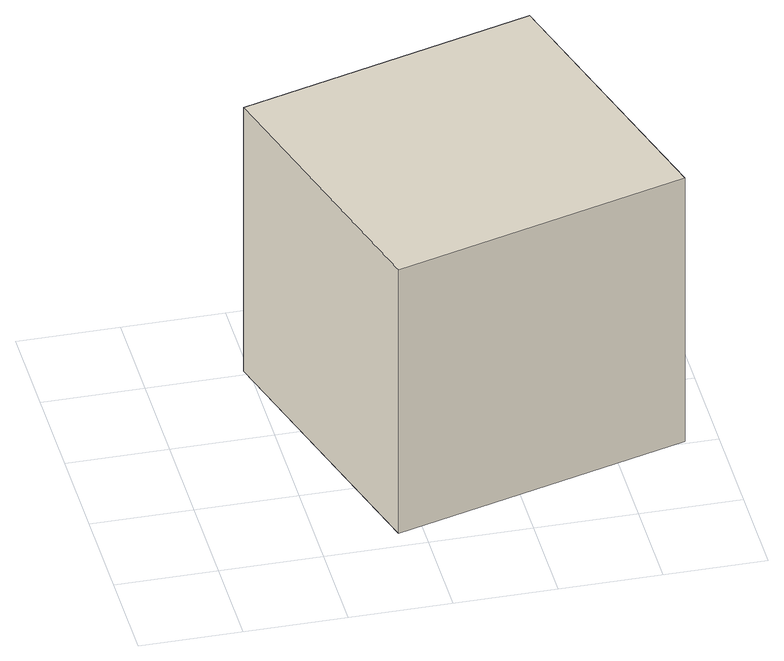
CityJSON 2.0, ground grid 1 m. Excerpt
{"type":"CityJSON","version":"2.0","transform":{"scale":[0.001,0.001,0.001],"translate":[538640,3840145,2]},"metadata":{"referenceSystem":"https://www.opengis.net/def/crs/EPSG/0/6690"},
"CityObjects":{
"building1":{"type":"Building","attributes":{"class":"3003","BuildingDetailAttribute.specifiedBuildingCoverageRate":0.8,"BuildingDetailAttribute.surveyYear":2017,"BuildingHighTideRiskAttribute.description":"1","BuildingHighTideRiskAttribute.rank":"2","BuildingHighTideRiskAttribute.depth":2.75,"BuildingIDAttribute.prefecture":"27","BuildingIDAttribute.city":"27113"},"geometry":[{"type":"Solid","lod":"1","boundaries":[[[[0,1,2,3]],[[2,4,5,3]],[[1,6,4,2]],[[0,7,6,1]],[[3,5,7,0]],[[4,6,7,5]]]]}]}
},
"vertices":[
[946,3061,931],[3868,3890,931],[4678,1030,931],[1757,201,931],[4678,1030,3931],[1757,201,3931],[3868,3890,3931],[946,3061,3931]
]}
